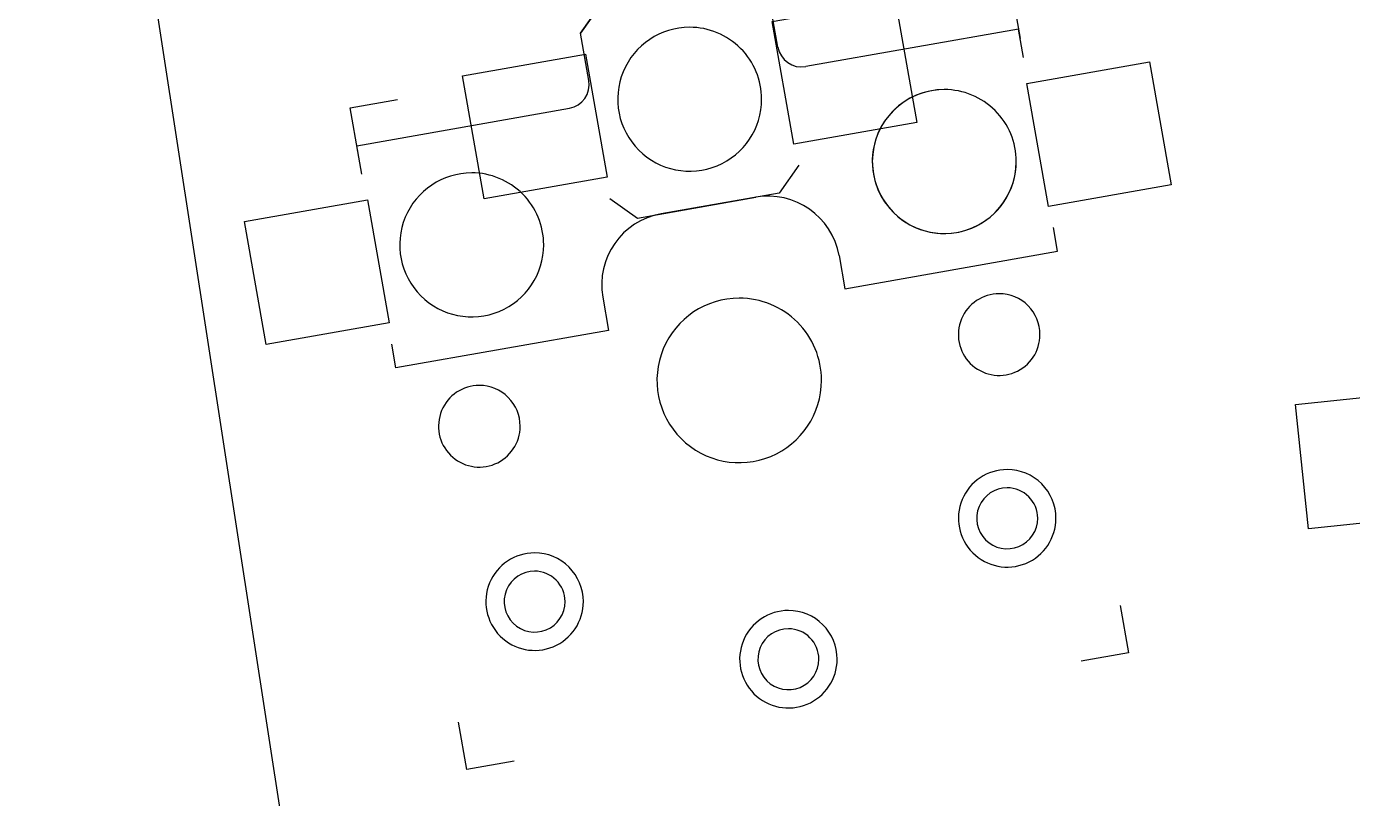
# Model space of a CAD drawing. Extents: x 28 to 165, y -144 to -37.
# Drawn here: x 27.57 to 55.2, y -96.37 to -80.28 of the extents above; entities that cross this region are included whole.
import ezdxf

# ---------------------------------------------------------------- set-up
doc = ezdxf.new("R2010")
doc.units = 0
doc.layers.get('0').update_dxf_attribs({"linetype": 'CONTINUOUS'})

msp = doc.modelspace()

# ---------------------------------------------------------------- linework, layer by layer
at = {"color": 7}
for points in [[(35.739337, -115.307003), (27.569105, -62.292828)], [(48.099604, -79.548745), (48.273252, -80.533554)], [(48.099604, -79.548745), (48.273252, -80.533554)], [(39.114772, -80.422215), (39.520352, -79.842986)], [(39.520352, -79.842986), (39.114772, -80.422215)], [(43.227655, -80.71243), (43.054007, -79.727621)], [(48.238523, -80.336593), (43.806884, -81.11801)], [(48.342711, -80.927477), (48.238523, -80.336593)], [(39.28842, -81.407023), (39.114772, -80.422215)], [(34.312282, -81.979822), (35.297091, -81.806174)], [(34.312282, -81.979822), (35.297091, -81.806174)], [(34.485931, -82.964631), (34.312282, -81.979822)], [(34.485931, -82.964631), (34.312282, -81.979822)], [(34.451201, -82.767669), (38.88284, -81.986251)], [(34.55539, -83.358555), (34.451201, -82.767669)], [(43.661776, -83.174451), (43.256195, -83.75368)], [(39.722541, -83.869045), (40.301769, -84.274626)], [(40.301769, -84.274626), (42.763791, -83.840504)], [(43.256195, -83.75368), (40.794174, -84.1878)], [(49.05467, -84.965193), (48.967846, -84.472789)], [(44.501476, -85.057244), (44.62303, -85.746611)], [(44.62303, -85.746611), (49.05467, -84.965193)], [(39.577434, -85.925486), (39.698987, -86.614853)], [(39.698987, -86.614853), (35.267348, -87.396271)], [(35.267348, -87.396271), (35.180524, -86.903866)], [(50.357032, -92.351258), (50.530681, -93.336067)], [(50.357032, -92.351258), (50.530681, -93.336067)], [(50.530681, -93.336067), (49.545872, -93.509715)], [(50.530681, -93.336067), (49.545872, -93.509715)], [(36.743359, -95.767144), (36.569711, -94.782336)], [(36.743359, -95.767144), (36.569711, -94.782336)], [(37.728168, -95.593495), (36.743359, -95.767144)], [(37.728168, -95.593495), (36.743359, -95.767144)]]:
    msp.add_lwpolyline(points, dxfattribs=at)
for points in [[(43.559014, -82.735628), (43.107529, -80.175127), (45.66803, -79.723641), (46.119516, -82.284143)], [(41.388273, -80.298332)], [(41.388273, -80.298332)], [(41.388273, -80.298332)], [(41.388273, -80.298332)], [(41.388273, -80.298332)], [(41.388273, -80.298332)], [(37.108517, -83.873025), (36.657032, -81.312524), (39.217533, -80.861038), (39.669019, -83.42154)], [(48.865084, -84.033965), (48.413598, -81.473464), (50.9741, -81.021978), (51.425585, -83.58248)], [(46.694343, -81.596669)], [(46.694343, -81.596669)], [(46.694343, -81.596669)], [(46.694343, -81.596669)], [(46.694343, -81.596669)], [(46.694343, -81.596669)], [(36.846257, -83.333153)], [(36.846257, -83.333153)], [(36.846257, -83.333153)], [(36.846257, -83.333153)], [(36.846257, -83.333153)], [(36.846257, -83.333153)], [(32.5665, -86.907846), (32.115015, -84.347345), (34.675516, -83.895859), (35.127001, -86.456361)], [(47.83793, -85.851978)], [(47.83793, -85.851978)], [(47.83793, -85.851979)], [(47.83793, -85.851979)], [(47.83793, -85.851979)], [(47.83793, -85.851979)], [(42.421481, -85.943443)], [(42.421481, -85.943443)], [(42.421481, -85.943444)], [(42.421481, -85.943444)], [(42.421481, -85.943444)], [(42.421481, -85.943444)], [(37.005033, -87.76211)], [(37.005033, -87.76211)], [(37.005033, -87.76211)], [(37.005033, -87.76211)], [(37.005033, -87.76211)], [(37.005033, -87.76211)], [(54.286855, -90.74922), (54.015081, -88.163462), (56.600839, -87.891689), (56.872612, -90.477446)], [(48.005389, -89.515976)], [(48.005389, -89.515976)], [(48.005389, -89.896976)], [(48.005389, -89.896976)], [(48.005389, -89.896976)], [(48.005389, -89.896976)], [(38.157301, -91.252458)], [(38.157301, -91.252458)], [(38.157301, -91.633459)], [(38.157301, -91.633459)], [(38.157301, -91.633459)], [(38.157301, -91.633459)], [(43.446006, -92.452315)], [(43.446006, -92.452315)], [(43.446006, -92.833316)], [(43.446006, -92.833316)], [(43.446006, -92.833316)], [(43.446006, -92.833316)]]:
    msp.add_lwpolyline(points, close=True, dxfattribs=at)
for points in [[(41.388273, -80.298332), (40.78158, -80.298332), (40.234625, -80.663796), (40.002453, -81.224308)], [(41.388273, -80.298332), (40.781579, -80.298332), (40.234625, -80.663795), (40.002453, -81.224307)], [(41.388273, -80.298332), (40.78158, -80.298332), (40.234625, -80.663796), (40.002453, -81.224308)], [(41.388273, -80.298332), (40.781579, -80.298332), (40.234625, -80.663795), (40.002453, -81.224307)], [(41.388273, -80.298332), (40.78158, -80.298332), (40.234625, -80.663796), (40.002453, -81.224308)], [(41.388273, -80.298332), (40.78158, -80.298332), (40.234625, -80.663796), (40.002453, -81.224308)], [(42.448934, -80.737672), (42.16763, -80.456368), (41.786098, -80.298332), (41.388273, -80.298332)], [(42.448935, -80.737672), (42.16763, -80.456367), (41.786099, -80.298332), (41.388273, -80.298332)], [(42.448934, -80.737672), (42.16763, -80.456368), (41.786098, -80.298332), (41.388273, -80.298332)], [(42.448935, -80.737672), (42.16763, -80.456367), (41.786099, -80.298332), (41.388273, -80.298332)], [(42.448934, -80.737672), (42.16763, -80.456368), (41.786098, -80.298332), (41.388273, -80.298332)], [(42.448934, -80.737672), (42.16763, -80.456368), (41.786098, -80.298332), (41.388273, -80.298332)], [(42.888274, -81.798333), (42.888274, -81.400508), (42.730239, -81.018977), (42.448934, -80.737672)], [(42.888274, -81.798333), (42.888274, -81.400508), (42.730239, -81.018977), (42.448934, -80.737672)], [(42.888274, -81.798333), (42.888274, -81.400508), (42.730239, -81.018977), (42.448934, -80.737672)], [(42.888274, -81.798333), (42.888274, -81.400508), (42.730239, -81.018977), (42.448934, -80.737672)], [(42.888275, -81.798333), (42.888275, -81.400508), (42.730239, -81.018977), (42.448935, -80.737672)], [(42.888275, -81.798333), (42.888275, -81.400508), (42.730239, -81.018977), (42.448935, -80.737672)], [(43.227654, -80.71243), (43.275607, -80.984377), (43.534936, -81.165961), (43.806884, -81.11801)], [(40.002453, -81.224307), (39.770281, -81.78482), (39.898615, -82.429997), (40.327612, -82.858994)], [(40.002453, -81.224307), (39.770281, -81.78482), (39.898615, -82.429997), (40.327612, -82.858994)], [(40.002453, -81.224308), (39.770282, -81.78482), (39.898615, -82.429997), (40.327613, -82.858994)], [(40.002453, -81.224308), (39.770282, -81.78482), (39.898615, -82.429997), (40.327613, -82.858994)], [(40.002453, -81.224308), (39.770282, -81.78482), (39.898615, -82.429997), (40.327613, -82.858994)], [(40.002453, -81.224308), (39.770282, -81.78482), (39.898615, -82.429997), (40.327613, -82.858994)], [(38.88284, -81.986252), (39.154788, -81.9383), (39.336372, -81.67897), (39.28842, -81.407023)], [(46.694343, -81.596669), (45.865916, -81.596669), (45.194343, -82.268243), (45.194343, -83.09667)], [(46.694343, -81.596669), (45.865916, -81.596669), (45.194343, -82.268243), (45.194343, -83.09667)], [(46.694343, -81.596669), (45.865916, -81.596669), (45.194343, -82.268243), (45.194343, -83.09667)], [(46.694343, -81.596669), (45.865916, -81.596669), (45.194343, -82.268243), (45.194343, -83.09667)], [(46.694343, -81.596669), (46.08765, -81.596669), (45.540695, -81.962133), (45.308523, -82.522645)], [(46.694343, -81.596669), (46.08765, -81.596669), (45.540695, -81.962133), (45.308523, -82.522645)], [(47.755004, -82.03601), (47.4737, -81.754705), (47.092168, -81.596669), (46.694343, -81.596669)], [(47.755005, -82.036009), (47.4737, -81.754704), (47.092169, -81.596669), (46.694343, -81.596669)], [(47.755004, -82.03601), (47.4737, -81.754705), (47.092168, -81.596669), (46.694343, -81.596669)], [(47.755005, -82.036009), (47.4737, -81.754704), (47.092169, -81.596669), (46.694343, -81.596669)], [(47.755004, -82.03601), (47.4737, -81.754705), (47.092168, -81.596669), (46.694343, -81.596669)], [(47.755004, -82.03601), (47.4737, -81.754705), (47.092168, -81.596669), (46.694343, -81.596669)], [(41.962299, -83.184153), (42.522811, -82.951982), (42.888274, -82.405027), (42.888274, -81.798333)], [(41.962299, -83.184154), (42.522811, -82.951982), (42.888275, -82.405027), (42.888275, -81.798333)], [(41.962299, -83.184153), (42.522811, -82.951982), (42.888274, -82.405027), (42.888274, -81.798333)], [(41.962299, -83.184154), (42.522811, -82.951982), (42.888275, -82.405027), (42.888275, -81.798333)], [(41.962299, -83.184153), (42.522811, -82.951982), (42.888274, -82.405027), (42.888274, -81.798333)], [(41.962299, -83.184153), (42.522811, -82.951982), (42.888274, -82.405027), (42.888274, -81.798333)], [(48.194344, -83.09667), (48.194344, -82.698845), (48.036309, -82.317314), (47.755004, -82.03601)], [(48.194344, -83.09667), (48.194344, -82.698845), (48.036309, -82.317314), (47.755004, -82.03601)], [(48.194344, -83.09667), (48.194344, -82.698845), (48.036309, -82.317314), (47.755004, -82.03601)], [(48.194344, -83.09667), (48.194344, -82.698845), (48.036309, -82.317314), (47.755004, -82.03601)], [(48.194345, -83.09667), (48.194345, -82.698845), (48.036309, -82.317314), (47.755005, -82.036009)], [(48.194345, -83.09667), (48.194345, -82.698845), (48.036309, -82.317314), (47.755005, -82.036009)], [(45.308523, -82.522645), (45.076351, -83.083157), (45.204685, -83.728334), (45.633682, -84.157332)], [(45.308523, -82.522645), (45.076351, -83.083157), (45.204685, -83.728334), (45.633682, -84.157332)], [(40.327612, -82.858994), (40.75661, -83.287992), (41.401787, -83.416326), (41.962299, -83.184154)], [(40.327612, -82.858994), (40.75661, -83.287992), (41.401787, -83.416326), (41.962299, -83.184154)], [(40.327613, -82.858994), (40.75661, -83.287991), (41.401787, -83.416325), (41.962299, -83.184153)], [(40.327613, -82.858994), (40.75661, -83.287991), (41.401787, -83.416325), (41.962299, -83.184153)], [(40.327613, -82.858994), (40.75661, -83.287991), (41.401787, -83.416325), (41.962299, -83.184153)], [(40.327613, -82.858994), (40.75661, -83.287991), (41.401787, -83.416325), (41.962299, -83.184153)], [(45.194343, -83.09667), (45.194343, -83.925098), (45.865916, -84.596671), (46.694343, -84.596671)], [(45.194343, -83.09667), (45.194343, -83.925098), (45.865916, -84.596671), (46.694343, -84.596671)], [(45.194343, -83.09667), (45.194343, -83.925098), (45.865916, -84.596671), (46.694343, -84.596671)], [(45.194343, -83.09667), (45.194343, -83.925098), (45.865916, -84.596671), (46.694343, -84.596671)], [(46.694343, -84.596671), (47.522771, -84.596671), (48.194344, -83.925098), (48.194344, -83.09667)], [(46.694343, -84.596671), (47.522771, -84.596671), (48.194344, -83.925098), (48.194344, -83.09667)], [(46.694343, -84.596671), (47.522771, -84.596671), (48.194344, -83.925098), (48.194344, -83.09667)], [(46.694343, -84.596671), (47.522771, -84.596671), (48.194344, -83.925098), (48.194344, -83.09667)], [(47.268369, -84.482491), (47.828881, -84.250319), (48.194345, -83.703364), (48.194345, -83.09667)], [(47.268369, -84.482491), (47.828881, -84.250319), (48.194345, -83.703364), (48.194345, -83.09667)], [(36.846257, -83.333153), (36.239563, -83.333153), (35.692608, -83.698616), (35.460436, -84.259128)], [(36.846257, -83.333153), (36.239563, -83.333153), (35.692608, -83.698616), (35.460436, -84.259128)], [(36.846257, -83.333153), (36.239563, -83.333153), (35.692609, -83.698617), (35.460437, -84.259129)], [(36.846257, -83.333153), (36.239563, -83.333153), (35.692609, -83.698617), (35.460437, -84.259129)], [(36.846257, -83.333153), (36.239563, -83.333153), (35.692609, -83.698617), (35.460437, -84.259129)], [(36.846257, -83.333153), (36.239563, -83.333153), (35.692609, -83.698617), (35.460437, -84.259129)], [(37.906918, -83.772493), (37.625613, -83.491188), (37.244082, -83.333153), (36.846257, -83.333153)], [(37.906918, -83.772493), (37.625613, -83.491188), (37.244082, -83.333153), (36.846257, -83.333153)], [(37.906918, -83.772493), (37.625613, -83.491188), (37.244082, -83.333153), (36.846257, -83.333153)], [(37.906918, -83.772493), (37.625613, -83.491188), (37.244082, -83.333153), (36.846257, -83.333153)], [(37.906918, -83.772493), (37.625613, -83.491188), (37.244082, -83.333153), (36.846257, -83.333153)], [(37.906918, -83.772493), (37.625613, -83.491188), (37.244082, -83.333153), (36.846257, -83.333153)], [(44.501476, -85.057244), (44.357621, -84.241402), (43.579633, -83.69665), (42.763791, -83.840504)], [(38.346258, -84.833154), (38.346258, -84.435329), (38.188223, -84.053798), (37.906918, -83.772493)], [(38.346259, -84.833154), (38.346259, -84.435329), (38.188223, -84.053798), (37.906918, -83.772493)], [(38.346258, -84.833154), (38.346258, -84.435329), (38.188223, -84.053798), (37.906918, -83.772493)], [(38.346259, -84.833154), (38.346259, -84.435329), (38.188223, -84.053798), (37.906918, -83.772493)], [(38.346258, -84.833154), (38.346258, -84.435329), (38.188223, -84.053798), (37.906918, -83.772493)], [(38.346258, -84.833154), (38.346258, -84.435329), (38.188223, -84.053798), (37.906918, -83.772493)], [(35.460436, -84.259128), (35.228265, -84.81964), (35.356599, -85.464818), (35.785596, -85.893815)], [(35.460436, -84.259128), (35.228265, -84.81964), (35.356599, -85.464818), (35.785596, -85.893815)], [(35.460437, -84.259129), (35.228265, -84.81964), (35.356599, -85.464818), (35.785596, -85.893815)], [(35.460437, -84.259129), (35.228265, -84.81964), (35.356599, -85.464818), (35.785596, -85.893815)], [(35.460437, -84.259129), (35.228265, -84.81964), (35.356599, -85.464818), (35.785596, -85.893815)], [(35.460437, -84.259129), (35.228265, -84.81964), (35.356599, -85.464818), (35.785596, -85.893815)], [(40.794174, -84.187802), (39.978333, -84.331657), (39.43358, -85.109644), (39.577434, -85.925486)], [(45.633682, -84.157332), (46.06268, -84.586329), (46.707857, -84.714663), (47.268369, -84.482491)], [(45.633682, -84.157332), (46.06268, -84.586329), (46.707857, -84.714663), (47.268369, -84.482491)], [(37.420283, -86.218974), (37.980795, -85.986803), (38.346258, -85.439848), (38.346258, -84.833154)], [(37.420283, -86.218975), (37.980795, -85.986803), (38.346259, -85.439848), (38.346259, -84.833154)], [(37.420283, -86.218974), (37.980795, -85.986803), (38.346258, -85.439848), (38.346258, -84.833154)], [(37.420283, -86.218975), (37.980795, -85.986803), (38.346259, -85.439848), (38.346259, -84.833154)], [(37.420283, -86.218974), (37.980795, -85.986803), (38.346258, -85.439848), (38.346258, -84.833154)], [(37.420283, -86.218974), (37.980795, -85.986803), (38.346258, -85.439848), (38.346258, -84.833154)], [(35.785596, -85.893815), (36.214594, -86.322812), (36.859771, -86.451146), (37.420283, -86.218974)], [(35.785596, -85.893815), (36.214593, -86.322813), (36.859771, -86.451146), (37.420283, -86.218975)], [(35.785596, -85.893815), (36.214594, -86.322812), (36.859771, -86.451146), (37.420283, -86.218974)], [(35.785596, -85.893815), (36.214593, -86.322813), (36.859771, -86.451146), (37.420283, -86.218975)], [(35.785596, -85.893815), (36.214594, -86.322812), (36.859771, -86.451146), (37.420283, -86.218974)], [(35.785596, -85.893815), (36.214594, -86.322812), (36.859771, -86.451146), (37.420283, -86.218974)], [(47.83793, -85.851978), (47.493772, -85.851978), (47.183503, -86.059293), (47.0518, -86.377253)], [(47.83793, -85.851978), (47.493772, -85.851978), (47.183503, -86.059293), (47.0518, -86.377253)], [(47.83793, -85.851979), (47.493773, -85.851979), (47.183503, -86.059294), (47.0518, -86.377253)], [(47.83793, -85.851979), (47.493773, -85.851979), (47.183503, -86.059294), (47.0518, -86.377253)], [(47.83793, -85.851979), (47.493773, -85.851979), (47.183503, -86.059294), (47.0518, -86.377253)], [(47.83793, -85.851979), (47.493773, -85.851979), (47.183503, -86.059294), (47.0518, -86.377253)], [(48.439607, -86.101201), (48.280032, -85.941626), (48.063602, -85.851978), (47.83793, -85.851978)], [(48.439607, -86.101201), (48.280032, -85.941626), (48.063602, -85.851978), (47.83793, -85.851978)], [(48.439607, -86.101201), (48.280032, -85.941627), (48.063602, -85.851979), (47.83793, -85.851979)], [(48.439607, -86.101201), (48.280032, -85.941627), (48.063602, -85.851979), (47.83793, -85.851979)], [(48.439607, -86.101201), (48.280032, -85.941627), (48.063602, -85.851979), (47.83793, -85.851979)], [(48.439607, -86.101201), (48.280032, -85.941627), (48.063602, -85.851979), (47.83793, -85.851979)], [(42.421481, -85.943443), (41.72803, -85.943443), (41.102861, -86.361168), (40.837488, -87.001833)], [(42.421481, -85.943443), (41.72803, -85.943443), (41.102861, -86.361168), (40.837488, -87.001833)], [(42.421481, -85.943444), (41.72803, -85.943444), (41.102861, -86.361168), (40.837489, -87.001834)], [(42.421481, -85.943444), (41.72803, -85.943444), (41.102861, -86.361168), (40.837489, -87.001834)], [(42.421481, -85.943444), (41.72803, -85.943444), (41.102861, -86.361168), (40.837489, -87.001834)], [(42.421481, -85.943444), (41.72803, -85.943444), (41.102861, -86.361168), (40.837489, -87.001834)], [(43.633817, -86.445609), (43.312286, -86.124078), (42.876196, -85.943443), (42.421481, -85.943443)], [(43.633817, -86.445609), (43.312286, -86.124078), (42.876196, -85.943443), (42.421481, -85.943443)], [(43.633817, -86.445609), (43.312285, -86.124078), (42.876195, -85.943444), (42.421481, -85.943444)], [(43.633817, -86.445609), (43.312285, -86.124078), (42.876195, -85.943444), (42.421481, -85.943444)], [(43.633817, -86.445609), (43.312285, -86.124078), (42.876195, -85.943444), (42.421481, -85.943444)], [(43.633817, -86.445609), (43.312285, -86.124078), (42.876195, -85.943444), (42.421481, -85.943444)], [(48.68883, -86.702879), (48.68883, -86.477206), (48.599182, -86.260776), (48.439607, -86.101201)], [(48.68883, -86.702879), (48.68883, -86.477206), (48.599182, -86.260776), (48.439607, -86.101201)], [(48.68883, -86.702879), (48.68883, -86.477206), (48.599182, -86.260776), (48.439607, -86.101201)], [(48.68883, -86.702879), (48.68883, -86.477206), (48.599182, -86.260776), (48.439607, -86.101201)], [(48.68883, -86.702879), (48.68883, -86.477206), (48.599182, -86.260776), (48.439607, -86.101201)], [(48.68883, -86.702879), (48.68883, -86.477206), (48.599182, -86.260776), (48.439607, -86.101201)], [(44.135983, -87.657945), (44.135983, -87.203231), (43.955348, -86.767141), (43.633817, -86.445609)], [(44.135983, -87.657945), (44.135983, -87.203231), (43.955349, -86.76714), (43.633817, -86.445609)], [(44.135983, -87.657945), (44.135983, -87.203231), (43.955348, -86.767141), (43.633817, -86.445609)], [(44.135983, -87.657945), (44.135983, -87.203231), (43.955349, -86.76714), (43.633817, -86.445609)], [(44.135983, -87.657945), (44.135983, -87.203231), (43.955348, -86.767141), (43.633817, -86.445609)], [(44.135983, -87.657945), (44.135983, -87.203231), (43.955348, -86.767141), (43.633817, -86.445609)], [(47.0518, -86.377253), (46.920096, -86.695213), (46.992896, -87.061201), (47.236252, -87.304557)], [(47.0518, -86.377253), (46.920096, -86.695213), (46.992896, -87.061201), (47.236252, -87.304557)], [(47.0518, -86.377253), (46.920097, -86.695213), (46.992896, -87.0612), (47.236252, -87.304556)], [(47.0518, -86.377253), (46.920097, -86.695213), (46.992896, -87.0612), (47.236252, -87.304556)], [(47.0518, -86.377253), (46.920097, -86.695213), (46.992896, -87.0612), (47.236252, -87.304556)], [(47.0518, -86.377253), (46.920097, -86.695213), (46.992896, -87.0612), (47.236252, -87.304556)], [(48.163555, -87.489008), (48.481515, -87.357305), (48.68883, -87.047036), (48.68883, -86.702879)], [(48.163555, -87.489009), (48.481515, -87.357305), (48.68883, -87.047036), (48.68883, -86.702879)], [(48.163555, -87.489008), (48.481515, -87.357305), (48.68883, -87.047036), (48.68883, -86.702879)], [(48.163555, -87.489009), (48.481515, -87.357305), (48.68883, -87.047036), (48.68883, -86.702879)], [(48.163555, -87.489008), (48.481515, -87.357305), (48.68883, -87.047036), (48.68883, -86.702879)], [(48.163555, -87.489008), (48.481515, -87.357305), (48.68883, -87.047036), (48.68883, -86.702879)], [(40.837488, -87.001833), (40.572116, -87.642499), (40.718802, -88.379936), (41.209146, -88.87028)], [(40.837488, -87.001833), (40.572116, -87.642499), (40.718802, -88.379936), (41.209146, -88.87028)], [(40.837489, -87.001834), (40.572117, -87.642499), (40.718802, -88.379936), (41.209146, -88.87028)], [(40.837489, -87.001834), (40.572117, -87.642499), (40.718802, -88.379936), (41.209146, -88.87028)], [(40.837489, -87.001834), (40.572117, -87.642499), (40.718802, -88.379936), (41.209146, -88.87028)], [(40.837489, -87.001834), (40.572117, -87.642499), (40.718802, -88.379936), (41.209146, -88.87028)], [(47.236252, -87.304556), (47.479608, -87.547912), (47.845595, -87.620711), (48.163555, -87.489008)], [(47.236252, -87.304556), (47.479608, -87.547912), (47.845595, -87.620711), (48.163555, -87.489008)], [(47.236252, -87.304556), (47.479608, -87.547912), (47.845595, -87.620711), (48.163555, -87.489008)], [(47.236252, -87.304556), (47.479608, -87.547912), (47.845595, -87.620711), (48.163555, -87.489008)], [(47.236252, -87.304557), (47.479608, -87.547913), (47.845595, -87.620712), (48.163555, -87.489009)], [(47.236252, -87.304557), (47.479608, -87.547913), (47.845595, -87.620712), (48.163555, -87.489009)], [(37.005033, -87.76211), (36.660876, -87.76211), (36.350607, -87.969425), (36.218903, -88.287385)], [(37.005033, -87.76211), (36.660876, -87.76211), (36.350607, -87.969425), (36.218903, -88.287385)], [(37.005033, -87.76211), (36.660876, -87.76211), (36.350607, -87.969426), (36.218904, -88.287385)], [(37.005033, -87.76211), (36.660876, -87.76211), (36.350607, -87.969426), (36.218904, -88.287385)], [(37.005033, -87.76211), (36.660876, -87.76211), (36.350607, -87.969426), (36.218904, -88.287385)], [(37.005033, -87.76211), (36.660876, -87.76211), (36.350607, -87.969426), (36.218904, -88.287385)], [(37.606711, -88.011333), (37.447136, -87.851759), (37.230706, -87.76211), (37.005033, -87.76211)], [(37.606711, -88.011333), (37.447136, -87.851758), (37.230706, -87.76211), (37.005033, -87.76211)], [(37.606711, -88.011333), (37.447136, -87.851759), (37.230706, -87.76211), (37.005033, -87.76211)], [(37.606711, -88.011333), (37.447136, -87.851758), (37.230706, -87.76211), (37.005033, -87.76211)], [(37.606711, -88.011333), (37.447136, -87.851759), (37.230706, -87.76211), (37.005033, -87.76211)], [(37.606711, -88.011333), (37.447136, -87.851759), (37.230706, -87.76211), (37.005033, -87.76211)], [(43.077593, -89.241937), (43.718258, -88.976565), (44.135983, -88.351396), (44.135983, -87.657945)], [(43.077593, -89.241938), (43.718258, -88.976565), (44.135983, -88.351396), (44.135983, -87.657945)], [(43.077593, -89.241937), (43.718258, -88.976565), (44.135983, -88.351396), (44.135983, -87.657945)], [(43.077593, -89.241938), (43.718258, -88.976565), (44.135983, -88.351396), (44.135983, -87.657945)], [(43.077593, -89.241937), (43.718258, -88.976565), (44.135983, -88.351396), (44.135983, -87.657945)], [(43.077593, -89.241937), (43.718258, -88.976565), (44.135983, -88.351396), (44.135983, -87.657945)], [(37.855934, -88.613011), (37.855934, -88.387338), (37.766285, -88.170908), (37.606711, -88.011333)], [(37.855934, -88.613011), (37.855934, -88.387338), (37.766286, -88.170908), (37.606711, -88.011333)], [(37.855934, -88.613011), (37.855934, -88.387338), (37.766285, -88.170908), (37.606711, -88.011333)], [(37.855934, -88.613011), (37.855934, -88.387338), (37.766286, -88.170908), (37.606711, -88.011333)], [(37.855934, -88.613011), (37.855934, -88.387338), (37.766285, -88.170908), (37.606711, -88.011333)], [(37.855934, -88.613011), (37.855934, -88.387338), (37.766285, -88.170908), (37.606711, -88.011333)], [(36.218903, -88.287385), (36.0872, -88.605345), (36.16, -88.971332), (36.403356, -89.214688)], [(36.218903, -88.287385), (36.0872, -88.605345), (36.16, -88.971332), (36.403356, -89.214688)], [(36.218904, -88.287385), (36.087201, -88.605345), (36.16, -88.971332), (36.403356, -89.214688)], [(36.218904, -88.287385), (36.087201, -88.605345), (36.16, -88.971332), (36.403356, -89.214688)], [(36.218904, -88.287385), (36.087201, -88.605345), (36.16, -88.971332), (36.403356, -89.214688)], [(36.218904, -88.287385), (36.087201, -88.605345), (36.16, -88.971332), (36.403356, -89.214688)], [(37.330659, -89.39914), (37.648618, -89.267437), (37.855934, -88.957168), (37.855934, -88.613011)], [(37.330659, -89.399141), (37.648619, -89.267437), (37.855934, -88.957168), (37.855934, -88.613011)], [(37.330659, -89.39914), (37.648618, -89.267437), (37.855934, -88.957168), (37.855934, -88.613011)], [(37.330659, -89.399141), (37.648619, -89.267437), (37.855934, -88.957168), (37.855934, -88.613011)], [(37.330659, -89.39914), (37.648618, -89.267437), (37.855934, -88.957168), (37.855934, -88.613011)], [(37.330659, -89.39914), (37.648618, -89.267437), (37.855934, -88.957168), (37.855934, -88.613011)], [(41.209146, -88.87028), (41.69949, -89.360624), (42.436927, -89.507309), (43.077593, -89.241937)], [(41.209146, -88.87028), (41.69949, -89.360625), (42.436927, -89.50731), (43.077593, -89.241938)], [(41.209146, -88.87028), (41.69949, -89.360624), (42.436927, -89.507309), (43.077593, -89.241937)], [(41.209146, -88.87028), (41.69949, -89.360625), (42.436927, -89.50731), (43.077593, -89.241938)], [(41.209146, -88.87028), (41.69949, -89.360624), (42.436927, -89.507309), (43.077593, -89.241937)], [(41.209146, -88.87028), (41.69949, -89.360624), (42.436927, -89.507309), (43.077593, -89.241937)], [(36.403356, -89.214688), (36.646712, -89.458044), (37.012699, -89.530843), (37.330659, -89.39914)], [(36.403356, -89.214688), (36.646711, -89.458044), (37.012699, -89.530844), (37.330659, -89.399141)], [(36.403356, -89.214688), (36.646712, -89.458044), (37.012699, -89.530843), (37.330659, -89.39914)], [(36.403356, -89.214688), (36.646711, -89.458044), (37.012699, -89.530844), (37.330659, -89.399141)], [(36.403356, -89.214688), (36.646712, -89.458044), (37.012699, -89.530843), (37.330659, -89.39914)], [(36.403356, -89.214688), (36.646712, -89.458044), (37.012699, -89.530843), (37.330659, -89.39914)], [(48.005389, -89.515976), (47.594455, -89.515976), (47.223984, -89.763516), (47.066726, -90.14317)], [(48.005389, -89.515976), (47.594455, -89.515976), (47.223984, -89.763516), (47.066726, -90.14317)], [(48.72381, -89.813555), (48.533273, -89.623018), (48.274849, -89.515976), (48.005389, -89.515976)], [(48.72381, -89.813555), (48.533273, -89.623018), (48.274849, -89.515976), (48.005389, -89.515976)], [(48.005389, -89.896976), (47.748555, -89.896976), (47.517011, -90.051689), (47.418725, -90.288972)], [(48.005389, -89.896976), (47.748555, -89.896976), (47.517011, -90.051689), (47.418725, -90.288972)], [(48.005389, -89.896976), (47.748555, -89.896976), (47.517011, -90.051689), (47.418725, -90.288972)], [(48.005389, -89.896976), (47.748555, -89.896976), (47.517011, -90.051689), (47.418725, -90.288972)], [(48.454402, -90.082963), (48.335316, -89.963878), (48.173801, -89.896976), (48.005389, -89.896976)], [(48.454402, -90.082963), (48.335316, -89.963878), (48.173801, -89.896976), (48.005389, -89.896976)], [(48.454402, -90.082963), (48.335316, -89.963878), (48.173801, -89.896976), (48.005389, -89.896976)], [(48.454402, -90.082963), (48.335316, -89.963878), (48.173801, -89.896976), (48.005389, -89.896976)], [(49.02139, -90.531976), (49.02139, -90.262516), (48.914347, -90.004092), (48.72381, -89.813555)], [(49.02139, -90.531976), (49.02139, -90.262516), (48.914347, -90.004092), (48.72381, -89.813555)], [(47.066726, -90.14317), (46.909469, -90.522823), (46.996393, -90.959823), (47.286968, -91.250398)], [(47.066726, -90.14317), (46.909469, -90.522823), (46.996393, -90.959823), (47.286968, -91.250398)], [(47.418725, -90.288972), (47.320439, -90.526256), (47.374767, -90.799381), (47.556375, -90.98099)], [(47.418725, -90.288972), (47.320439, -90.526256), (47.374767, -90.799381), (47.556375, -90.98099)], [(47.418725, -90.288972), (47.320439, -90.526256), (47.374767, -90.799381), (47.556375, -90.98099)], [(47.418725, -90.288972), (47.320439, -90.526256), (47.374767, -90.799381), (47.556375, -90.98099)], [(48.640389, -90.531976), (48.640389, -90.363564), (48.573488, -90.202049), (48.454402, -90.082963)], [(48.640389, -90.531976), (48.640389, -90.363564), (48.573488, -90.202049), (48.454402, -90.082963)], [(48.640389, -90.531976), (48.640389, -90.363564), (48.573488, -90.202049), (48.454402, -90.082963)], [(48.640389, -90.531976), (48.640389, -90.363564), (48.573488, -90.202049), (48.454402, -90.082963)], [(48.248393, -91.118641), (48.485676, -91.020355), (48.640389, -90.78881), (48.640389, -90.531976)], [(48.248393, -91.118641), (48.485676, -91.020355), (48.640389, -90.78881), (48.640389, -90.531976)], [(48.248393, -91.118641), (48.485676, -91.020355), (48.640389, -90.78881), (48.640389, -90.531976)], [(48.248393, -91.118641), (48.485676, -91.020355), (48.640389, -90.78881), (48.640389, -90.531976)], [(48.394195, -91.470639), (48.773849, -91.313381), (49.02139, -90.942911), (49.02139, -90.531976)], [(48.394195, -91.470639), (48.773849, -91.313381), (49.02139, -90.942911), (49.02139, -90.531976)], [(47.556375, -90.98099), (47.737984, -91.162599), (48.011109, -91.216927), (48.248393, -91.118641)], [(47.556375, -90.98099), (47.737984, -91.162599), (48.011109, -91.216927), (48.248393, -91.118641)], [(47.556375, -90.98099), (47.737984, -91.162599), (48.011109, -91.216927), (48.248393, -91.118641)], [(47.556375, -90.98099), (47.737984, -91.162599), (48.011109, -91.216927), (48.248393, -91.118641)], [(38.157301, -91.252458), (37.746367, -91.252458), (37.375896, -91.499999), (37.218639, -91.879652)], [(38.157301, -91.252458), (37.746367, -91.252458), (37.375896, -91.499999), (37.218639, -91.879652)], [(38.875723, -91.550038), (38.685185, -91.359501), (38.426762, -91.252458), (38.157301, -91.252458)], [(38.875723, -91.550038), (38.685185, -91.359501), (38.426762, -91.252458), (38.157301, -91.252458)], [(47.286968, -91.250398), (47.577542, -91.540972), (48.014542, -91.627897), (48.394195, -91.470639)], [(47.286968, -91.250398), (47.577542, -91.540972), (48.014542, -91.627897), (48.394195, -91.470639)], [(38.157301, -91.633459), (37.900468, -91.633459), (37.668923, -91.788171), (37.570637, -92.025455)], [(38.157301, -91.633459), (37.900468, -91.633459), (37.668923, -91.788171), (37.570637, -92.025455)], [(38.157301, -91.633459), (37.900468, -91.633459), (37.668923, -91.788171), (37.570637, -92.025455)], [(38.157301, -91.633459), (37.900468, -91.633459), (37.668923, -91.788171), (37.570637, -92.025455)], [(38.606315, -91.819446), (38.487229, -91.70036), (38.325714, -91.633459), (38.157301, -91.633459)], [(38.606315, -91.819446), (38.487229, -91.70036), (38.325714, -91.633459), (38.157301, -91.633459)], [(38.606315, -91.819446), (38.487229, -91.70036), (38.325714, -91.633459), (38.157301, -91.633459)], [(38.606315, -91.819446), (38.487229, -91.70036), (38.325714, -91.633459), (38.157301, -91.633459)], [(39.173302, -92.268459), (39.173302, -91.998999), (39.06626, -91.740575), (38.875723, -91.550038)], [(39.173302, -92.268459), (39.173302, -91.998999), (39.06626, -91.740575), (38.875723, -91.550038)], [(37.218639, -91.879652), (37.061381, -92.259306), (37.148306, -92.696306), (37.43888, -92.98688)], [(37.218639, -91.879652), (37.061381, -92.259306), (37.148306, -92.696306), (37.43888, -92.98688)], [(38.792302, -92.268459), (38.792302, -92.100047), (38.7254, -91.938532), (38.606315, -91.819446)], [(38.792302, -92.268459), (38.792302, -92.100047), (38.7254, -91.938532), (38.606315, -91.819446)], [(38.792302, -92.268459), (38.792302, -92.100047), (38.7254, -91.938532), (38.606315, -91.819446)], [(38.792302, -92.268459), (38.792302, -92.100047), (38.7254, -91.938532), (38.606315, -91.819446)], [(37.570637, -92.025455), (37.472351, -92.262738), (37.526679, -92.535863), (37.708288, -92.717472)], [(37.570637, -92.025455), (37.472351, -92.262738), (37.526679, -92.535863), (37.708288, -92.717472)], [(37.570637, -92.025455), (37.472351, -92.262738), (37.526679, -92.535863), (37.708288, -92.717472)], [(37.570637, -92.025455), (37.472351, -92.262738), (37.526679, -92.535863), (37.708288, -92.717472)], [(38.400306, -92.855123), (38.637589, -92.756837), (38.792302, -92.525293), (38.792302, -92.268459)], [(38.400306, -92.855123), (38.637589, -92.756837), (38.792302, -92.525293), (38.792302, -92.268459)], [(38.400306, -92.855123), (38.637589, -92.756837), (38.792302, -92.525293), (38.792302, -92.268459)], [(38.400306, -92.855123), (38.637589, -92.756837), (38.792302, -92.525293), (38.792302, -92.268459)], [(38.546108, -93.207122), (38.925762, -93.049864), (39.173302, -92.679393), (39.173302, -92.268459)], [(38.546108, -93.207122), (38.925762, -93.049864), (39.173302, -92.679393), (39.173302, -92.268459)], [(43.446006, -92.452315), (43.035072, -92.452315), (42.664602, -92.699856), (42.507344, -93.07951)], [(43.446006, -92.452315), (43.035072, -92.452315), (42.664602, -92.699856), (42.507344, -93.07951)], [(44.164428, -92.749895), (43.97389, -92.559358), (43.715467, -92.452315), (43.446006, -92.452315)], [(44.164428, -92.749895), (43.97389, -92.559358), (43.715467, -92.452315), (43.446006, -92.452315)], [(37.708288, -92.717472), (37.889897, -92.899081), (38.163022, -92.953409), (38.400306, -92.855123)], [(37.708288, -92.717472), (37.889897, -92.899081), (38.163022, -92.953409), (38.400306, -92.855123)], [(37.708288, -92.717472), (37.889897, -92.899081), (38.163022, -92.953409), (38.400306, -92.855123)], [(37.708288, -92.717472), (37.889897, -92.899081), (38.163022, -92.953409), (38.400306, -92.855123)], [(43.446006, -92.833316), (43.189173, -92.833316), (42.957628, -92.988029), (42.859342, -93.225312)], [(43.446006, -92.833316), (43.189173, -92.833316), (42.957628, -92.988029), (42.859342, -93.225312)], [(43.446006, -92.833316), (43.189173, -92.833316), (42.957628, -92.988029), (42.859342, -93.225312)], [(43.446006, -92.833316), (43.189173, -92.833316), (42.957628, -92.988029), (42.859342, -93.225312)], [(43.89502, -93.019303), (43.775934, -92.900217), (43.614419, -92.833316), (43.446006, -92.833316)], [(43.89502, -93.019303), (43.775934, -92.900217), (43.614419, -92.833316), (43.446006, -92.833316)], [(43.89502, -93.019303), (43.775934, -92.900217), (43.614419, -92.833316), (43.446006, -92.833316)], [(43.89502, -93.019303), (43.775934, -92.900217), (43.614419, -92.833316), (43.446006, -92.833316)], [(44.462007, -93.468316), (44.462007, -93.198856), (44.354965, -92.940432), (44.164428, -92.749895)], [(44.462007, -93.468316), (44.462007, -93.198856), (44.354965, -92.940432), (44.164428, -92.749895)], [(37.43888, -92.98688), (37.729454, -93.277455), (38.166455, -93.364379), (38.546108, -93.207122)], [(37.43888, -92.98688), (37.729454, -93.277455), (38.166455, -93.364379), (38.546108, -93.207122)], [(42.507344, -93.07951), (42.350086, -93.459163), (42.437011, -93.896163), (42.727585, -94.186737)], [(42.507344, -93.07951), (42.350086, -93.459163), (42.437011, -93.896163), (42.727585, -94.186737)], [(44.081007, -93.468316), (44.081007, -93.299904), (44.014105, -93.138389), (43.89502, -93.019303)], [(44.081007, -93.468316), (44.081007, -93.299904), (44.014105, -93.138389), (43.89502, -93.019303)], [(44.081007, -93.468316), (44.081007, -93.299904), (44.014105, -93.138389), (43.89502, -93.019303)], [(44.081007, -93.468316), (44.081007, -93.299904), (44.014105, -93.138389), (43.89502, -93.019303)], [(42.859342, -93.225312), (42.761056, -93.462596), (42.815384, -93.735721), (42.996993, -93.91733)], [(42.859342, -93.225312), (42.761056, -93.462596), (42.815384, -93.735721), (42.996993, -93.91733)], [(42.859342, -93.225312), (42.761056, -93.462596), (42.815384, -93.735721), (42.996993, -93.91733)], [(42.859342, -93.225312), (42.761056, -93.462596), (42.815384, -93.735721), (42.996993, -93.91733)], [(43.689011, -94.05498), (43.926294, -93.956694), (44.081007, -93.72515), (44.081007, -93.468316)], [(43.689011, -94.05498), (43.926294, -93.956694), (44.081007, -93.72515), (44.081007, -93.468316)], [(43.689011, -94.05498), (43.926294, -93.956694), (44.081007, -93.72515), (44.081007, -93.468316)], [(43.689011, -94.05498), (43.926294, -93.956694), (44.081007, -93.72515), (44.081007, -93.468316)], [(43.834813, -94.406979), (44.214467, -94.249721), (44.462007, -93.87925), (44.462007, -93.468316)], [(43.834813, -94.406979), (44.214467, -94.249721), (44.462007, -93.87925), (44.462007, -93.468316)], [(42.996993, -93.91733), (43.178602, -94.098938), (43.451727, -94.153266), (43.689011, -94.05498)], [(42.996993, -93.91733), (43.178602, -94.098938), (43.451727, -94.153266), (43.689011, -94.05498)], [(42.996993, -93.91733), (43.178602, -94.098938), (43.451727, -94.153266), (43.689011, -94.05498)], [(42.996993, -93.91733), (43.178602, -94.098938), (43.451727, -94.153266), (43.689011, -94.05498)], [(42.727585, -94.186737), (43.018159, -94.477312), (43.45516, -94.564236), (43.834813, -94.406979)], [(42.727585, -94.186737), (43.018159, -94.477312), (43.45516, -94.564236), (43.834813, -94.406979)]]:
    msp.add_open_spline(points, degree=3, dxfattribs=at)

doc.saveas('drawing.dxf')
